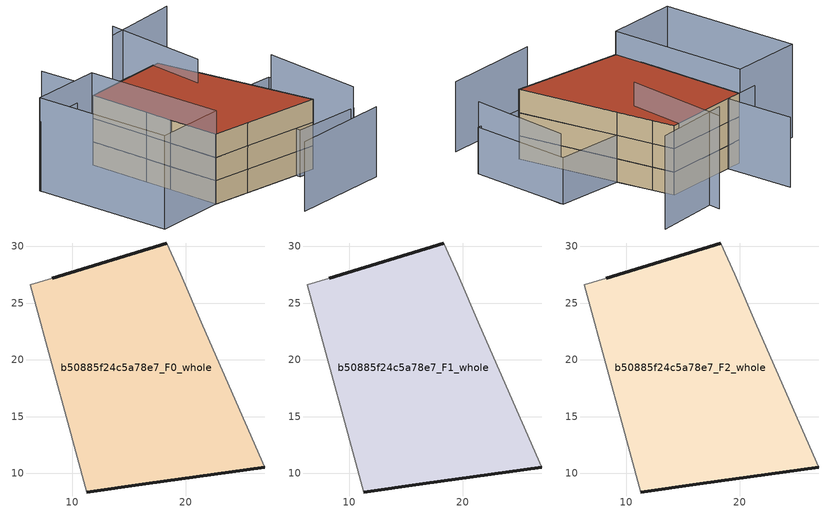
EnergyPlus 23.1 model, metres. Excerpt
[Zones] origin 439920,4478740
b50885f24c5a78e7_F0_whole
 floor ground (EU_floor_Construction): 26.98,10.51 21.51,22.99 19.55,27.53 18.34,30.29 8.23,27.2 6.28,26.6 8.45,18.66 9.46,14.97 11.29,8.35 16.48,9.06 z0
 wall outside (EU_wall_Construction): 8.23,27.2 18.34,30.29 / 26.98,10.51 16.48,9.06 11.29,8.35 z0:3
 wall adiabatic (EU_wall_Construction): 18.34,30.29 19.55,27.53 21.51,22.99 26.98,10.51 / 11.29,8.35 9.46,14.97 8.45,18.66 6.28,26.6 8.23,27.2 z0:3
b50885f24c5a78e7_F1_whole
 floor to b50885f24c5a78e7_F0_whole (EU_floor_Construction): 26.98,10.51 21.51,22.99 19.55,27.53 18.34,30.29 8.23,27.2 6.28,26.6 8.45,18.66 9.46,14.97 11.29,8.35 16.48,9.06 z3
 wall outside (EU_wall_Construction): 8.23,27.2 18.34,30.29 / 26.98,10.51 16.48,9.06 11.29,8.35 z3:6
 wall adiabatic (EU_wall_Construction): 18.34,30.29 19.55,27.53 21.51,22.99 26.98,10.51 / 11.29,8.35 9.46,14.97 8.45,18.66 6.28,26.6 8.23,27.2 z3:6
b50885f24c5a78e7_F2_whole
 floor to b50885f24c5a78e7_F1_whole (EU_floor_Construction): 26.98,10.51 21.51,22.99 19.55,27.53 18.34,30.29 8.23,27.2 6.28,26.6 8.45,18.66 9.46,14.97 11.29,8.35 16.48,9.06 z6
 wall outside (EU_wall_Construction): 8.23,27.2 18.34,30.29 / 26.98,10.51 16.48,9.06 11.29,8.35 z6:9
 wall adiabatic (EU_wall_Construction): 18.34,30.29 19.55,27.53 21.51,22.99 26.98,10.51 / 11.29,8.35 9.46,14.97 8.45,18.66 6.28,26.6 8.23,27.2 z6:9
 roof outside (EU_roof_Construction): 19.55,27.53 21.51,22.99 26.98,10.51 16.48,9.06 11.29,8.35 9.46,14.97 8.45,18.66 6.28,26.6 8.23,27.2 18.34,30.29 z9
shading: 33.07,10.92 30.78,24.55 / 18.65,0.42 31.74,4.3 / 5.6,36.12 8.33,27.23 / 8.33,27.23 -3.4,23.63 z0:9; 18.69,22.56 16.36,36.75 / 25.14,38.13 14.78,34.48 / 1.92,5.58 -3.43,23.7 / -3.43,23.7 6.06,26.5 / 6.06,26.5 11.4,8.38 / 11.4,8.38 1.92,5.58 z0:12; 30.7,24.94 33.58,11.45 / 33.58,11.45 24.39,9.49 / 24.39,9.49 21.51,22.98 / 21.51,22.98 30.7,24.94 z0:6
[Building]
EU S2 Campaign: North Axis=0; Terrain=City; Solar Distribution=FullExterior
[Site:Location]
Madrid: Latitude=40.5; Longitude=-3.5; Time Zone=1; Elevation=609
[SizingPeriod:WeatherFileDays]
AnnualSizingPeriod: Begin Month=1; Begin Day of Month=1; End Month=12; End Day of Month=31; Day of Week for Start Day=Monday; Use Weather File Daylight Saving Period=No; Use Weather File Rain and Snow Indicators=No
[MATERIAL]
EU_InternalMass_Material: Roughness=MediumRough; Thickness=0.1; Conductivity=1; Density=1800; Specific Heat=900; Thermal Absorptance=0.9; Solar Absorptance=0.7; Visible Absorptance=0.7
[MATERIAL:NOMASS] Roughness=MediumRough; Thermal Absorptance=0.9; Solar Absorptance=0.7; Visible Absorptance=0.7
Name | Thermal Resistance
EU_wall_NoMass | 0.419739
EU_roof_NoMass | 0.352165
EU_floor_NoMass | 0.608284
[CONSTRUCTION]
EU_wall_Construction: EU_wall_NoMass
EU_roof_Construction: EU_roof_NoMass
EU_floor_Construction: EU_floor_NoMass
EU_InternalMass_Construction: EU_InternalMass_Material
[ZONE] Type=1; Multiplier=1; Ceiling Height=autocalculate; Volume=851.589; Floor Area=autocalculate; Part of Total Floor Area=Yes
b50885f24c5a78e7_F0_whole; b50885f24c5a78e7_F1_whole; b50885f24c5a78e7_F2_whole
[INTERNALMASS] Construction=EU_InternalMass_Construction; Surface Area=283.865
Name | Zone or ZoneList
b50885f24c5a78e7_F0_whole_EU_InternalMass | b50885f24c5a78e7_F0_whole
b50885f24c5a78e7_F1_whole_EU_InternalMass | b50885f24c5a78e7_F1_whole
b50885f24c5a78e7_F2_whole_EU_InternalMass | b50885f24c5a78e7_F2_whole
[OTHEREQUIPMENT] Fuel Type=Electricity; Design Level Calculation Method=Watts/Area; Power per Zone Floor Area=1; Fraction Latent=0; Fraction Radiant=0; Fraction Lost=0; Carbon Dioxide Generation Rate=0; EndUse Subcategory=EU_Step8_InternalGains
Name | Zone or ZoneList or Space or SpaceList | Schedule
EU_Step8_InternalGain_b50885f24c5a78e7_F0_whole_f000 | b50885f24c5a78e7_F0_whole | EU_Step8_GainSchedule_b50885f24c5a78e7_F0_whole_f000
EU_Step8_InternalGain_b50885f24c5a78e7_F1_whole_f000 | b50885f24c5a78e7_F1_whole | EU_Step8_GainSchedule_b50885f24c5a78e7_F1_whole_f000
EU_Step8_InternalGain_b50885f24c5a78e7_F2_whole_f000 | b50885f24c5a78e7_F2_whole | EU_Step8_GainSchedule_b50885f24c5a78e7_F2_whole_f000
[ZONEVENTILATION:DESIGNFLOWRATE] Schedule=EU_AlwaysOn; Design Flow Rate Calculation Method=AirChanges/Hour; Air Changes per Hour=0.703302; Ventilation Type=Natural; Fan Pressure Rise=0; Fan Total Efficiency=1; Constant Term Coefficient=1; Temperature Term Coefficient=0; Velocity Term Coefficient=0; Velocity Squared Term Coefficient=0; Minimum Indoor Temperature=-100; Maximum Indoor Temperature=100; Delta Temperature=-100; Minimum Outdoor Temperature=-100; Maximum Outdoor Temperature=100; Maximum Wind Speed=40
Name | Zone or ZoneList or Space or SpaceList
EU_ConstantAir_b50885f24c5a78e7_F0_whole | b50885f24c5a78e7_F0_whole
EU_ConstantAir_b50885f24c5a78e7_F1_whole | b50885f24c5a78e7_F1_whole
EU_ConstantAir_b50885f24c5a78e7_F2_whole | b50885f24c5a78e7_F2_whole
[HVACTEMPLATE:THERMOSTAT] Constant Heating Setpoint=20; Constant Cooling Setpoint=50
EU_HeatOnly_b50885f24c5a78e7_F0_whole; EU_HeatOnly_b50885f24c5a78e7_F1_whole; EU_HeatOnly_b50885f24c5a78e7_F2_whole
[HVACTEMPLATE:ZONE:IDEALLOADSAIRSYSTEM] System Availability Schedule=EU_AlwaysOn; Maximum Heating Supply Air Temperature=50; Minimum Cooling Supply Air Temperature=13; Maximum Heating Supply Air Humidity Ratio=0.0156; Minimum Cooling Supply Air Humidity Ratio=0.0077; Heating Limit=NoLimit; Cooling Limit=NoLimit; Heating Availability Schedule=EU_AlwaysOn; Cooling Availability Schedule=EU_CoolingOff; Dehumidification Control Type=ConstantSensibleHeatRatio; Cooling Sensible Heat Ratio=0.7; Dehumidification Setpoint=60; Humidification Control Type=None; Humidification Setpoint=30; Outdoor Air Method=None; Outdoor Air Flow Rate per Person=0.00944; Outdoor Air Flow Rate per Zone Floor Area=0; Outdoor Air Flow Rate per Zone=0; Demand Controlled Ventilation Type=None; Outdoor Air Economizer Type=NoEconomizer; Heat Recovery Type=None; Sensible Heat Recovery Effectiveness=0.7; Latent Heat Recovery Effectiveness=0.65
Name | Template Thermostat
b50885f24c5a78e7_F0_whole | EU_HeatOnly_b50885f24c5a78e7_F0_whole
b50885f24c5a78e7_F1_whole | EU_HeatOnly_b50885f24c5a78e7_F1_whole
b50885f24c5a78e7_F2_whole | EU_HeatOnly_b50885f24c5a78e7_F2_whole
[SIZING:ZONE] Zone Cooling Design Supply Air Temperature Input Method=SupplyAirTemperature; Zone Cooling Design Supply Air Temperature=13; Zone Heating Design Supply Air Temperature Input Method=SupplyAirTemperature; Zone Heating Design Supply Air Temperature=50; Zone Cooling Design Supply Air Humidity Ratio=0.008; Zone Heating Design Supply Air Humidity Ratio=0.008; Cooling Design Air Flow Method=DesignDay; Cooling Design Air Flow Rate=0; Cooling Minimum Air Flow per Zone Floor Area=0.000762; Cooling Minimum Air Flow=0; Cooling Minimum Air Flow Fraction=0.2; Heating Design Air Flow Method=DesignDay; Heating Design Air Flow Rate=0; Heating Maximum Air Flow per Zone Floor Area=0.002032; Heating Maximum Air Flow=0.141576; Heating Maximum Air Flow Fraction=0.3; Account for Dedicated Outdoor Air System=No; Dedicated Outdoor Air System Control Strategy=NeutralSupplyAir; Dedicated Outdoor Air Low Setpoint Temperature for Design=autosize; Dedicated Outdoor Air High Setpoint Temperature for Design=autosize; Zone Load Sizing Method=Sensible Load Only No Latent Load; Zone Latent Cooling Design Supply Air Humidity Ratio Input Method=HumidityRatioDifference; Zone Cooling Design Supply Air Humidity Ratio Difference=0.005; Zone Latent Heating Design Supply Air Humidity Ratio Input Method=HumidityRatioDifference; Zone Humidification Design Supply Air Humidity Ratio Difference=0.005
b50885f24c5a78e7_F0_whole; b50885f24c5a78e7_F1_whole; b50885f24c5a78e7_F2_whole
[SCHEDULE:CONSTANT]
Name | Hourly Value
EU_AlwaysOn | 1
EU_CoolingOff | 0
[SCHEDULE:FILE] Column Number=1; Rows to Skip at Top=0; Number of Hours of Data=8760; Column Separator=Comma; Interpolate to Timestep=No; Minutes per Item=60; Adjust Schedule for Daylight Savings=Yes
Name | File
EU_Step8_GainSchedule_b50885f24c5a78e7_F0_whole_f000 | ../../schedules/b50885f24c5a78e7/b50885f24c5a78e7_F0_whole_f000_gain.csv
EU_Step8_GainSchedule_b50885f24c5a78e7_F1_whole_f000 | ../../schedules/b50885f24c5a78e7/b50885f24c5a78e7_F1_whole_f000_gain.csv
EU_Step8_GainSchedule_b50885f24c5a78e7_F2_whole_f000 | ../../schedules/b50885f24c5a78e7/b50885f24c5a78e7_F2_whole_f000_gain.csv
